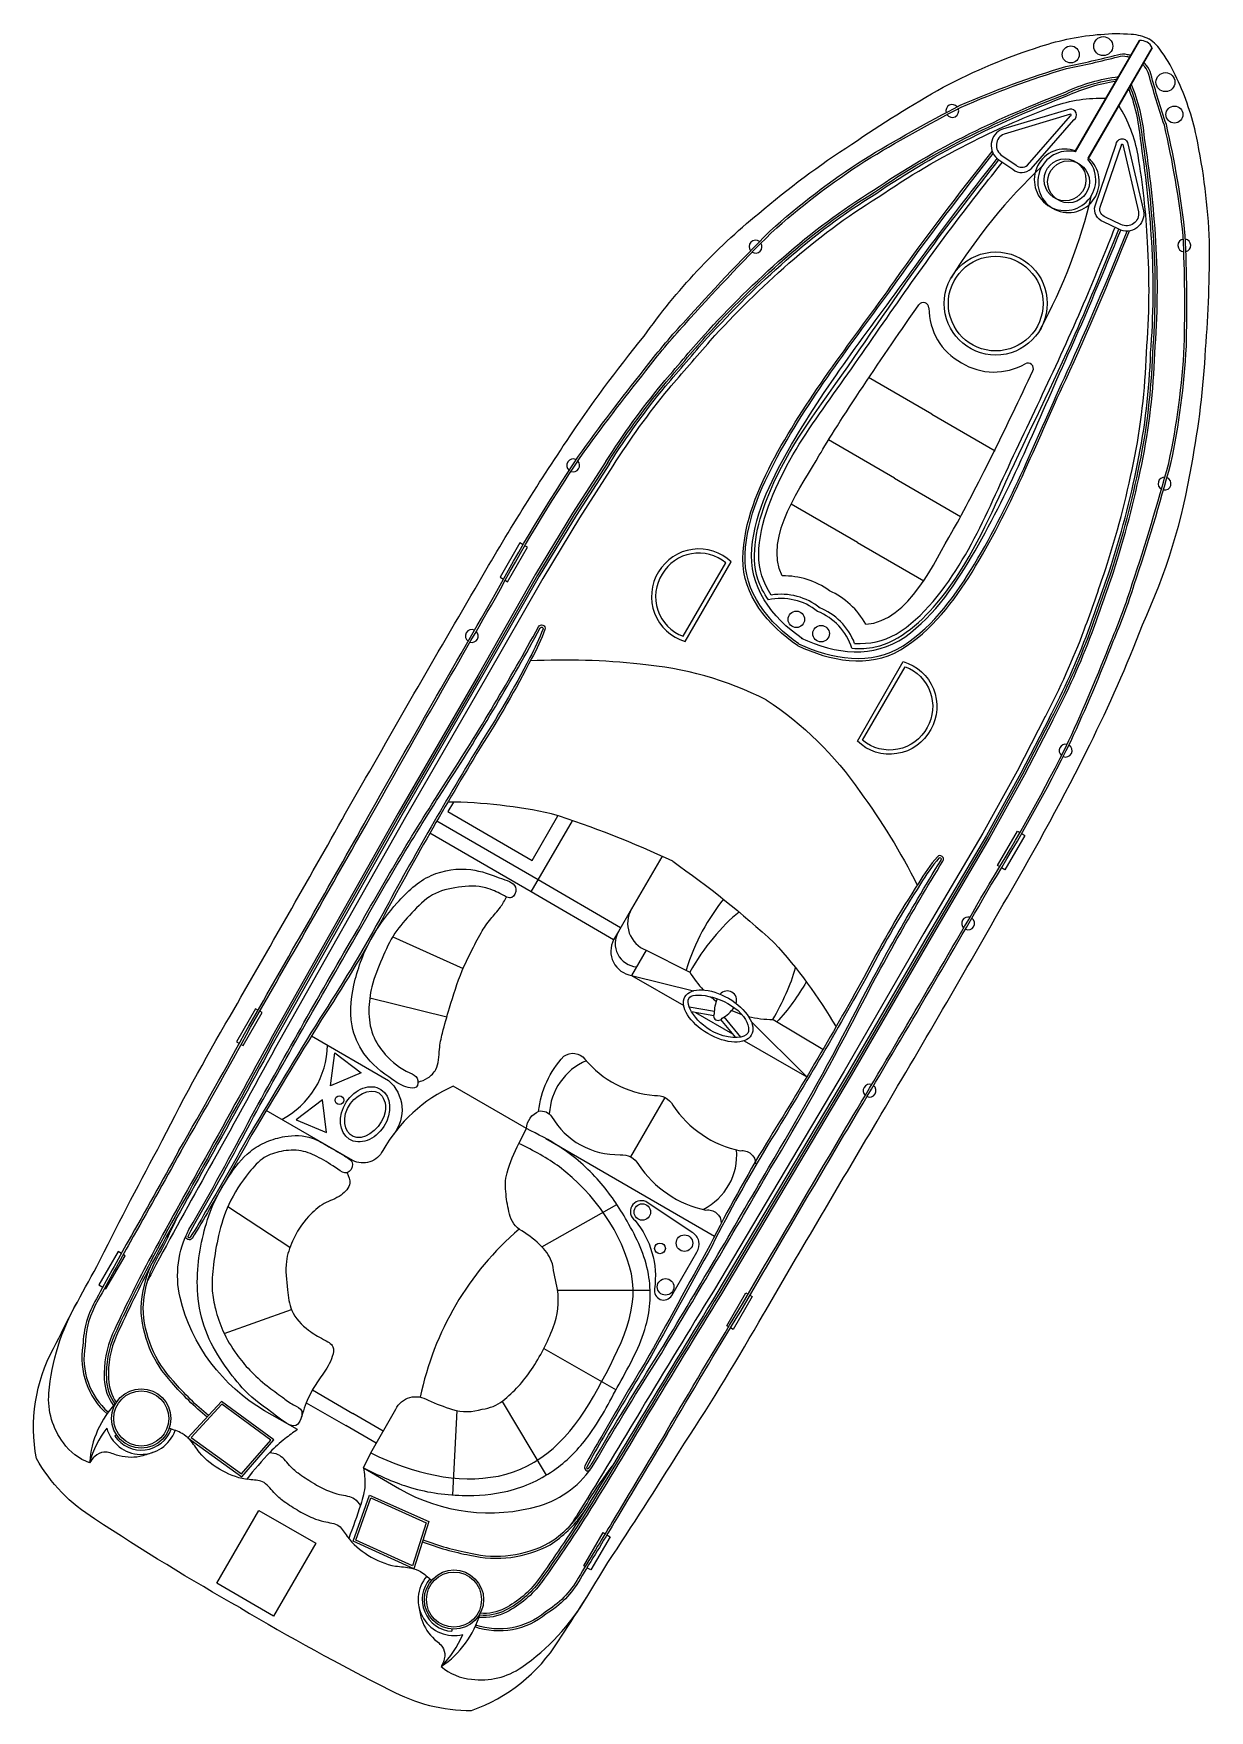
# Model space of a CAD drawing. Header units: metres. Extents: x 334693 to 340967, y 1773231 to 1777706.
# Drawn here: x 335674.8 to 335718.1, y 1775445.6 to 1775507.3 of the extents above; entities that cross this region are included whole.
import ezdxf

# ---------------------------------------------------------------- set-up
doc = ezdxf.new("R2010")
doc.units = ezdxf.units.M

msp = doc.modelspace()

# ---------------------------------------------------------------- linework, layer by layer
at = {"color": 32, "true_color": 0xcd6928}
for p, q in [((335707.849, 1775493.261), (335705.519, 1775494.61)), ((335707.849, 1775493.261), (335710.179, 1775491.911)), ((335706.482, 1775490.901), (335704.05, 1775492.309)), ((335706.482, 1775490.901), (335708.914, 1775489.492)), ((335705.115, 1775488.541), (335702.676, 1775489.953)), ((335705.115, 1775488.541), (335707.554, 1775487.128)), ((335693.111, 1775475.68), (335689.384, 1775477.838)), ((335693.369, 1775476.126), (335689.64, 1775478.285)), ((335688.018, 1775474.033), (335690.609, 1775472.865)), ((335697.344, 1775473.537), (335696.808, 1775472.612)), ((335696.808, 1775472.612), (335698.724, 1775471.502)), ((335696.808, 1775472.612), (335699.081, 1775472.046)), ((335687.174, 1775471.782), (335690.009, 1775471.084)), ((335699.862, 1775471.279), (335698.93, 1775471.446)), ((335699.834, 1775471.128), (335699.013, 1775471.275)), ((335699.162, 1775471.249), (335700.517, 1775470.463)), ((335700.195, 1775471.086), (335700.819, 1775470.343)), ((335700.077, 1775470.987), (335700.635, 1775470.324)), ((335701.208, 1775470.915), (335703.252, 1775468.879)), ((335700.955, 1775470.21), (335703.252, 1775468.879)), ((335696.777, 1775465.932), (335698.041, 1775468.114)), ((335693.649, 1775466.61), (335699.857, 1775463.014)), ((335681.956, 1775464.114), (335684.237, 1775462.612)), ((335693.506, 1775462.623), (335696.263, 1775464.184)), ((335694.089, 1775461.03), (335697.489, 1775461.037)), ((335681.82, 1775459.435), (335684.294, 1775460.319)), ((335693.576, 1775458.883), (335696.236, 1775457.367)), ((335684.837, 1775456.893), (335686.296, 1775456.048)), ((335685.063, 1775457.361), (335686.556, 1775456.497)), ((335692.039, 1775456.94), (335693.665, 1775454.224)), ((335687.67, 1775455.851), (335686.556, 1775456.497)), ((335690.383, 1775456.602), (335690.218, 1775453.5)), ((335677.859, 1775455.708), (335677.795, 1775455.665)), ((335687.413, 1775455.401), (335686.296, 1775456.048)), ((335690.199, 1775448.56), (335690.194, 1775448.484))]:
    msp.add_line(p, q, dxfattribs=at)
for points in [[(335682.412, 1775449.341, -0.01736), (335677.049, 1775452.621, -0.12634), (335674.91, 1775454.839, -0.172899), (335675.539, 1775458.889, -0.013884), (335677.134, 1775461.902, -0.008973), (335679.376, 1775466.225, -0.01509), (335682.034, 1775471.118, 0.002245), (335686.286, 1775478.575, -0.003342), (335691.046, 1775486.83, -0.016984), (335694.406, 1775492.253, -0.024546), (335697.266, 1775496.128, -0.067942), (335701.483, 1775500.64, -0.033948), (335704.909, 1775503.191, -0.022001), (335708.275, 1775505.286, -0.042872), (335711.865, 1775506.792, -0.059514), (335714.073, 1775507.231, -0.046364), (335715.187, 1775507.238, -0.104882), (335715.842, 1775507.062, -0.104882)], [(335682.412, 1775449.341, 0.01736), (335687.925, 1775446.322, 0.12634), (335690.913, 1775445.571, 0.172899), (335694.113, 1775448.131, 0.013884), (335695.933, 1775451.015, 0.008973), (335698.567, 1775455.11, 0.01509), (335701.488, 1775459.851, -0.002245), (335705.841, 1775467.249, 0.003342), (335710.632, 1775475.486, 0.016984), (335713.664, 1775481.099, 0.024546), (335715.603, 1775485.508, 0.067942), (335717.417, 1775491.411, 0.033948), (335717.925, 1775495.652, 0.022001), (335718.068, 1775499.615, 0.042872), (335717.587, 1775503.477, 0.059514), (335716.869, 1775505.611, 0.046364), (335716.321, 1775506.581, 0.104882), (335715.842, 1775507.062, 0.104882)], [(335680.153, 1775466.169, 0.006425), (335682.724, 1775470.748, 0.002217), (335686.968, 1775478.191, -0.003368), (335691.732, 1775486.528, -0.024633), (335694.857, 1775491.708, -0.015037), (335697.274, 1775494.897, -0.025439), (335698.704, 1775496.61, -0.013843), (335701.893, 1775499.987, -0.040266), (335705.349, 1775502.629, -0.016729), (335708.896, 1775504.62, -0.029739), (335712.788, 1775506.05, 0.01525), (335714.69, 1775506.481, -0.132389), (335715.045, 1775506.494, -0.028442), (335715.184, 1775506.462, -0.028442)], [(335680.219, 1775466.131, 0.006424), (335682.791, 1775470.71, 0.002217), (335687.035, 1775478.153, -0.003368), (335691.799, 1775486.49, -0.024633), (335694.92, 1775491.664, -0.015038), (335697.335, 1775494.849, -0.025461), (335698.761, 1775496.558, -0.013839), (335701.946, 1775499.931, -0.040238), (335705.39, 1775502.564, -0.016715), (335708.929, 1775504.551, -0.029693), (335712.807, 1775505.975, 0.015234), (335714.711, 1775506.407, -0.134036), (335715.03, 1775506.419, -0.024879), (335715.145, 1775506.393, -0.024879)], [(335698.132, 1775455.756, -0.006425), (335700.824, 1775460.265, -0.002217), (335705.168, 1775467.65, 0.003368), (335710.029, 1775475.931, 0.024633), (335712.967, 1775481.218, 0.015037), (335714.53, 1775484.902, 0.025439), (335715.304, 1775486.995, 0.013843), (335716.647, 1775491.441, 0.040266), (335717.219, 1775495.754, 0.016729), (335717.181, 1775499.822, 0.029739), (335716.484, 1775503.909, -0.01525), (335715.912, 1775505.773, 0.132389), (335715.747, 1775506.088, 0.028442), (335715.65, 1775506.193, 0.028442)], [(335695.863, 1775491.519, -0.031596), (335697.938, 1775494.38, -0.004928), (335699.474, 1775496.163, -0.02844), (335702.395, 1775499.039, -0.042875), (335705.707, 1775501.494, -0.035347), (335709.256, 1775503.579, -0.024093), (335712.762, 1775505.106, -0.079837), (335714.729, 1775505.675)], [(335695.928, 1775491.478, -0.031592), (335697.997, 1775494.331, -0.004926), (335699.532, 1775496.112, -0.028436), (335702.445, 1775498.981, -0.042895), (335705.749, 1775501.43, -0.035363), (335709.29, 1775503.51, -0.024111), (335712.792, 1775505.035, -0.077658), (335714.68, 1775505.592, -0.077658)], [(335698.066, 1775455.795, -0.006424), (335700.758, 1775460.304, -0.002217), (335705.102, 1775467.689, 0.003368), (335709.963, 1775475.97, 0.024633), (335712.898, 1775481.251, 0.015038), (335714.459, 1775484.931, 0.025461), (335715.231, 1775487.019, 0.013839), (335716.572, 1775491.46, 0.040238), (335717.142, 1775495.757, 0.016715), (335717.104, 1775499.816, 0.029693), (335716.41, 1775503.888, -0.015234), (335715.837, 1775505.754, 0.134036), (335715.689, 1775506.037, 0.024879), (335715.61, 1775506.124, 0.024879)], [(335695.993, 1775491.437, -0.031588), (335698.056, 1775494.282, -0.004924), (335699.589, 1775496.061, -0.028433), (335702.496, 1775498.924, -0.042917), (335705.791, 1775501.366, -0.035379), (335709.324, 1775503.442, -0.02413), (335712.822, 1775504.964, -0.075408), (335714.631, 1775505.508, -0.075408)], [(335712.167, 1775482.069, 0.031588), (335713.608, 1775485.275, 0.004924), (335714.388, 1775487.49, 0.028433), (335715.425, 1775491.436, 0.042917), (335715.903, 1775495.509, 0.035379), (335715.945, 1775499.607, 0.02413), (335715.526, 1775503.399, 0.075408), (335715.097, 1775505.238, 0.075408)], [(335712.235, 1775482.034, 0.031592), (335713.68, 1775485.248, 0.004926), (335714.461, 1775487.465, 0.028436), (335715.5, 1775491.42, 0.042895), (335715.98, 1775495.504, 0.035363), (335716.022, 1775499.611, 0.024111), (335715.602, 1775503.408, 0.077658), (335715.146, 1775505.322, 0.077658)], [(335712.302, 1775481.998, 0.031596), (335713.752, 1775485.222, 0.004928), (335714.534, 1775487.441, 0.02844), (335715.575, 1775491.405, 0.042875), (335716.057, 1775495.5, 0.035347), (335716.099, 1775499.616, 0.024093), (335715.678, 1775503.417, 0.079837), (335715.194, 1775505.406)], [(335696.123, 1775491.355, -0.031581), (335698.174, 1775494.184, -0.00492), (335699.703, 1775495.959, -0.028426), (335702.597, 1775498.809, -0.042959), (335705.875, 1775501.237, -0.035411), (335709.393, 1775503.304, -0.028829), (335712.327, 1775504.584, -0.092336), (335714.27, 1775504.884, -0.080328)], [(335710.325, 1775502.613), (335710.836, 1775502.265, 0.382221), (335711.509, 1775502.288), (335713.082, 1775504.085, 0.786544), (335712.926, 1775504.484), (335710.454, 1775503.744, 0.616464), (335710.325, 1775502.613, 3.844907)], [(335712.031, 1775482.141, 0.031581), (335713.464, 1775485.328, 0.00492), (335714.243, 1775487.538, 0.028426), (335715.274, 1775491.466, 0.042959), (335715.75, 1775495.517, 0.035411), (335715.792, 1775499.597, 0.028829), (335715.442, 1775502.78, 0.092336), (335714.735, 1775504.614, 0.080328)], [(335714.729, 1775500.062), (335714.173, 1775500.332, -0.382221), (335713.858, 1775500.928), (335714.634, 1775503.186, -0.786544), (335715.058, 1775503.249), (335715.646, 1775500.737, -0.616464), (335714.729, 1775500.062, -3.844907)], [(335695.863, 1775491.519), (335694.635, 1775489.613), (335693.274, 1775487.371), (335691.157, 1775483.661), (335688.216, 1775478.585), (335683.595, 1775470.39, -0.002601), (335681.131, 1775465.914, 0.004411), (335679.034, 1775462.109, 0.013009), (335677.713, 1775459.426, 0.113396), (335677.404, 1775457.761, 0.146005), (335677.742, 1775456.786, 1.595219)], [(335695.928, 1775491.477), (335694.7, 1775489.572), (335693.34, 1775487.332), (335691.223, 1775483.623), (335688.283, 1775478.547), (335683.662, 1775470.353, -0.002601), (335681.198, 1775465.876, 0.004411), (335679.102, 1775462.073, 0.013003), (335677.783, 1775459.395, 0.113337), (335677.481, 1775457.765, 0.144821), (335677.796, 1775456.845, 0.138987)], [(335695.992, 1775491.436), (335694.765, 1775489.532), (335693.406, 1775487.293), (335691.29, 1775483.585), (335688.35, 1775478.509), (335683.729, 1775470.316, -0.002601), (335681.265, 1775465.839, 0.00441), (335679.17, 1775462.037, 0.012997), (335677.853, 1775459.363, 0.113276), (335677.558, 1775457.768, 0.142458), (335677.85, 1775456.902, 0.142458)], [(335696.121, 1775491.353), (335694.895, 1775489.45), (335693.538, 1775487.215), (335691.423, 1775483.508), (335688.483, 1775478.433), (335683.863, 1775470.241, -0.002601), (335681.399, 1775465.764, 0.00441), (335679.305, 1775461.965, 0.002867), (335679.004, 1775461.383, 0.002867)], [(335698.776, 1775484.901), (335700.469, 1775487.823, 0.483063), (335697.802, 1775487.458, 0.50024), (335698.776, 1775484.901, 0.418424)], [(335684.509, 1775455.901), (335683.304, 1775456.599, -0.202722), (335680.192, 1775460.757, -0.178768), (335680.522, 1775463.258, 0.010028), (335682.826, 1775467.439, -0.005356), (335686.718, 1775474.289, -0.016605), (335689.997, 1775479.753, 0.018921), (335693.38, 1775485.433, -0.925873), (335693.621, 1775485.338, -0.041202), (335693.128, 1775484.266, -0.024461), (335691.234, 1775480.982, 0.012888), (335687.612, 1775474.641, -0.019359), (335685.398, 1775470.985, 0.002375), (335682.835, 1775466.757, -0.006386), (335681.279, 1775464.02, -0.013656), (335680.634, 1775462.937, -0.862706), (335680.414, 1775463.034, 0.648089)], [(335680.487, 1775463.009, -0.016488), (335680.589, 1775463.22, 0.010023), (335682.894, 1775467.403, -0.005356), (335686.785, 1775474.251, -0.016607), (335690.062, 1775479.711, 0.018921), (335693.447, 1775485.397, 0.01143), (335693.449, 1775485.4, -0.913283), (335693.548, 1775485.362, -0.041174), (335693.061, 1775484.302, -0.024478), (335691.169, 1775481.023, 0.012889), (335687.544, 1775474.678, -0.019362), (335685.334, 1775471.026, 0.002377), (335682.768, 1775466.795, -0.006391), (335681.213, 1775464.059, -0.013664), (335680.569, 1775462.978, 0.000701), (335680.569, 1775462.978, -0.819976), (335680.487, 1775463.009, -0.819976)], [(335701.761, 1775482.749, 0.096403), (335697.124, 1775484.058, 0.040538), (335693.085, 1775484.181, 1.92312)], [(335705.113, 1775481.231), (335706.805, 1775484.154, -0.483063), (335707.815, 1775481.658, -0.50024), (335705.113, 1775481.231, -0.418424)], [(335701.761, 1775482.749, -0.096403), (335705.203, 1775479.378, -0.040538), (335707.32, 1775475.936, -1.92312)], [(335712.03, 1775482.139), (335710.99, 1775480.129), (335709.726, 1775477.84), (335707.564, 1775474.16), (335704.624, 1775469.084), (335699.818, 1775461.001, 0.002601), (335697.16, 1775456.635, -0.00441), (335694.907, 1775452.929, -0.002867), (335694.552, 1775452.377, -0.002867)], [(335712.302, 1775481.998), (335711.261, 1775479.984), (335709.993, 1775477.688), (335707.829, 1775474.005), (335704.889, 1775468.929), (335700.08, 1775460.842, 0.002601), (335697.423, 1775456.478, -0.004411), (335695.167, 1775452.765, -0.013009), (335693.497, 1775450.284, -0.113396), (335692.207, 1775449.188, -0.146005), (335691.193, 1775448.996, -1.595219)], [(335712.234, 1775482.033), (335711.193, 1775480.02), (335709.926, 1775477.726), (335707.763, 1775474.044), (335704.823, 1775468.968), (335700.015, 1775460.882, 0.002601), (335697.357, 1775456.517, -0.004411), (335695.102, 1775452.806, -0.013003), (335693.435, 1775450.329, -0.113337), (335692.172, 1775449.256, -0.144821), (335691.217, 1775449.072, -0.138987)], [(335712.166, 1775482.068), (335711.125, 1775480.056), (335709.86, 1775477.764), (335707.696, 1775474.082), (335704.756, 1775469.006), (335699.949, 1775460.921, 0.002601), (335697.292, 1775456.556, -0.00441), (335695.037, 1775452.847, -0.012997), (335693.373, 1775450.374, -0.113276), (335692.136, 1775449.324, -0.142458), (335691.24, 1775449.147, -0.142458)], [(335698.32, 1775476.808, 0.033687), (335693.864, 1775478.555, 0.051879), (335690.049, 1775478.99, 1.92312)], [(335686.943, 1775454.491), (335688.263, 1775453.727, 0.202722), (335693.417, 1775453.097, 0.178768), (335695.423, 1775454.627, -0.010028), (335697.903, 1775458.707, 0.005356), (335701.908, 1775465.491, 0.016605), (335705.016, 1775471.055, -0.018921), (335708.26, 1775476.815, 0.925873), (335708.057, 1775476.977, 0.041202), (335707.372, 1775476.016, 0.024461), (335705.466, 1775472.739, -0.012888), (335701.769, 1775466.442, 0.019359), (335699.699, 1775462.702, -0.002375), (335697.307, 1775458.374, 0.006386), (335695.708, 1775455.664, 0.013656), (335695.089, 1775454.565, 0.862706), (335695.282, 1775454.422, -0.648089)], [(335695.225, 1775454.473, 0.016488), (335695.357, 1775454.667, -0.010023), (335697.838, 1775458.747, 0.005356), (335701.842, 1775465.53, 0.016607), (335704.948, 1775471.09, -0.018921), (335708.194, 1775476.855, -0.01143), (335708.196, 1775476.858, 0.913283), (335708.114, 1775476.925, 0.041174), (335707.437, 1775475.975, 0.024478), (335705.534, 1775472.703, -0.012889), (335701.835, 1775466.401, 0.019362), (335699.767, 1775462.667, -0.002377), (335697.373, 1775458.336, 0.006391), (335695.774, 1775455.625, 0.013664), (335695.157, 1775454.529, -0.000701), (335695.157, 1775454.529, 0.819976), (335695.225, 1775454.473, 0.819976)], [(335697.916, 1775476.974), (335696.804, 1775475.055, 0.462925), (335697.344, 1775473.537), (335698.948, 1775472.734)], [(335698.32, 1775476.808, -0.033687), (335702.052, 1775473.812, -0.051879), (335704.328, 1775470.72, -1.92312)], [(335696.804, 1775475.055), (335696.321, 1775474.222, 0.545737), (335696.988, 1775472.922, 0.282905)], [(335696.321, 1775474.222), (335696.147, 1775473.921, 0.516839), (335696.808, 1775472.612, 0.282905)], [(335685.032, 1775470.387), (335687.86, 1775468.749, -0.406088), (335688.042, 1775466.764)], [(335693.384, 1775467.61, -0.164009), (335694.315, 1775469.636, -0.407559), (335695.086, 1775469.536, 0.20466), (335697.652, 1775468.199, -0.28657), (335698.327, 1775467.836, 0.198759), (335700.805, 1775466.164, -0.45148), (335701.371, 1775465.678, -1.463971)], [(335692.942, 1775466.979), (335690.245, 1775468.541, 0.158322), (335687.651, 1775466.165, -0.417676), (335686.546, 1775465.8), (335683.366, 1775467.641)], [(335692.942, 1775466.979, -0.291269), (335693.398, 1775467.616, -0.299867), (335693.862, 1775467.422, 0.273478), (335696.388, 1775466.016, -0.28657), (335697.063, 1775465.653, 0.198759), (335699.541, 1775463.981, -0.45148), (335700.107, 1775463.496, -1.463971)], [(335686.943, 1775454.491), (335687.209, 1775455.045), (335688.128, 1775456.652, -0.448043), (335689.321, 1775456.981, 0.025561), (335690.215, 1775456.644, 0.15676), (335691.311, 1775456.659, 0.144288), (335692.072, 1775456.965, 0.079427), (335693.123, 1775458.109, 0.054179), (335693.923, 1775459.658, 0.127294), (335694.085, 1775461.058, -0.025195), (335693.899, 1775461.997, 0.112656), (335693.501, 1775462.629, 0.061652), (335692.772, 1775463.214, -0.222278), (335692.32, 1775463.833, -0.049109), (335692.189, 1775464.558, -0.09997), (335692.223, 1775465.347, -0.045992), (335692.664, 1775466.431), (335692.942, 1775466.979)], [(335680.153, 1775466.169, -0.002942), (335678.288, 1775462.839, 0.002013), (335677.114, 1775460.71, 0.130442), (335676.621, 1775458.996, 0.261246), (335677.507, 1775456.484, 0.209197)], [(335680.22, 1775466.132, -0.002941), (335678.355, 1775462.801, 0.002014), (335677.181, 1775460.672, 0.130992), (335676.698, 1775458.989, 0.261832), (335677.557, 1775456.541, 0.261832)], [(335681.24, 1775456.419, -0.043334), (335679.948, 1775457.686, -0.18333), (335678.835, 1775460.382, -0.123985), (335679.468, 1775462.437, 0.015377), (335680.133, 1775463.804)], [(335681.188, 1775456.362, -0.043195), (335679.891, 1775457.634, -0.183415), (335678.758, 1775460.383, -0.094511), (335679.157, 1775462.013)], [(335676.867, 1775454.685, -0.164393), (335675.905, 1775455.414, -0.188684), (335675.369, 1775457.244, -0.10758), (335676.405, 1775460.583)], [(335698.132, 1775455.756, 0.002942), (335696.171, 1775452.482, -0.002013), (335694.909, 1775450.404, -0.130442), (335693.667, 1775449.123, -0.261246), (335691.047, 1775448.641, -0.209197)], [(335698.066, 1775455.796, 0.002941), (335696.105, 1775452.521, -0.002014), (335694.842, 1775450.442, -0.130992), (335693.623, 1775449.186, -0.261832), (335691.072, 1775448.714, -0.261832)], [(335689.134, 1775451.847, 0.043334), (335690.875, 1775451.356, 0.18333), (335693.768, 1775451.733, 0.123985), (335695.235, 1775453.305, -0.015377), (335696.09, 1775454.562)], [(335689.11, 1775451.774, 0.043195), (335690.859, 1775451.281, 0.183415), (335693.807, 1775451.667, 0.094511), (335695.022, 1775452.824)], [(335689.806, 1775447.191, 0.164393), (335690.917, 1775446.72, 0.188684), (335692.77, 1775447.165, 0.10758), (335695.152, 1775449.725)]]:
    msp.add_lwpolyline(points, format="xyb", dxfattribs=at)
for points in [[(335715.496, 1775507), (335713.127, 1775502.91)], [(335713.145, 1775502.942), (335715.496, 1775507)], [(335715.961, 1775506.731), (335713.592, 1775502.64)], [(335713.61, 1775502.672), (335715.961, 1775506.731)], [(335692.814, 1775488.456), (335692.699, 1775488.522), (335691.966, 1775487.257), (335692.091, 1775487.185)], [(335692.157, 1775487.146), (335692.244, 1775487.096), (335692.977, 1775488.361), (335692.881, 1775488.417)], [(335690.249, 1775478.987), (335690.049, 1775478.641), (335693.151, 1775476.844), (335694.098, 1775478.48)], [(335696.147, 1775473.921), (335693.111, 1775475.68), (335694.63, 1775478.303)], [(335710.354, 1775476.607), (335710.266, 1775476.657), (335711, 1775477.923), (335711.096, 1775477.867)], [(335711.163, 1775477.829), (335711.278, 1775477.762), (335710.544, 1775476.496), (335710.42, 1775476.568)], [(335696.405, 1775474.367), (335693.369, 1775476.126)], [(335683.06, 1775471.332), (335682.974, 1775471.381), (335682.273, 1775470.171), (335682.376, 1775470.112)], [(335682.443, 1775470.073), (335682.51, 1775470.034), (335683.211, 1775471.244), (335683.127, 1775471.293)], [(335702.01, 1775470.989), (335703.849, 1775469.893)], [(335678.034, 1775462.38), (335677.914, 1775462.45), (335677.205, 1775461.226), (335677.35, 1775461.141)], [(335677.417, 1775461.103), (335677.462, 1775461.077), (335678.171, 1775462.301), (335678.1, 1775462.342)], [(335700.379, 1775459.685), (335700.312, 1775459.724), (335701.013, 1775460.934), (335701.097, 1775460.885)], [(335701.163, 1775460.847), (335701.249, 1775460.797), (335700.548, 1775459.587), (335700.445, 1775459.646)], [(335695.099, 1775450.862), (335695.054, 1775450.888), (335695.763, 1775452.112), (335695.834, 1775452.071)], [(335695.9, 1775452.032), (335696.02, 1775451.963), (335695.311, 1775450.739), (335695.165, 1775450.823)]]:
    msp.add_lwpolyline(points, dxfattribs=at)
for points in [[(335710.431, 1775502.773), (335710.952, 1775502.418, 0.383069), (335711.371, 1775502.422), (335712.96, 1775504.238, 0.853636), (335712.96, 1775504.294), (335710.515, 1775503.562, 0.613527)], [(335714.814, 1775500.234), (335714.248, 1775500.509, -0.383069), (335714.042, 1775500.875), (335714.827, 1775503.157, -0.853636), (335714.876, 1775503.184), (335715.457, 1775500.699, -0.613527)], [(335698.706, 1775485.086), (335700.273, 1775487.792, 0.460147), (335697.932, 1775487.378, 0.47706)], [(335705.308, 1775481.262), (335706.875, 1775483.968, -0.460147), (335707.681, 1775481.732, -0.47706)], [(335697.327, 1775464.289, 0.917705), (335696.936, 1775463.597, -0.209704), (335697.652, 1775461.086, 0.850912), (335698.285, 1775460.838), (335699.208, 1775462.432, 0.435659), (335699.036, 1775463.159)]]:
    msp.add_lwpolyline(points, format="xyb", close=True, dxfattribs=at)
for points in [[(335685.732, 1775468.554), (335685.887, 1775469.763), (335686.856, 1775469.024)], [(335685.434, 1775468.04), (335684.463, 1775467.304), (335685.586, 1775466.831)], [(335682.472, 1775454.167), (335683.645, 1775455.532), (335681.717, 1775456.94), (335680.485, 1775455.595)], [(335682.459, 1775454.271), (335683.532, 1775455.519), (335681.727, 1775456.837), (335680.6, 1775455.607)], [(335686.568, 1775451.795), (335687.168, 1775453.492), (335689.348, 1775452.52), (335688.795, 1775450.782)], [(335686.664, 1775451.836), (335687.212, 1775453.388), (335689.254, 1775452.478), (335688.748, 1775450.888)], [(335681.541, 1775450.249), (335683.095, 1775452.932), (335685.186, 1775451.721), (335683.632, 1775449.038)]]:
    msp.add_lwpolyline(points, close=True, dxfattribs=at)
for centre, radius in [((335712.964, 1775506.491), 0.313), ((335714.162, 1775506.797), 0.349), ((335716.449, 1775505.472), 0.349), ((335716.779, 1775504.281), 0.313), ((335712.755, 1775501.879), 0.771), ((335712.884, 1775501.805), 0.771), ((335710.205, 1775497.328), 1.896), ((335710.205, 1775497.328), 1.896), ((335710.205, 1775497.328), 1.743), ((335710.205, 1775497.328), 1.743), ((335702.869, 1775485.71), 0.305), ((335703.778, 1775485.184), 0.305), ((335686.058, 1775468.022), 0.163), ((335697.202, 1775463.907), 0.304), ((335698.752, 1775462.762), 0.304), ((335697.852, 1775462.569), 0.197), ((335698.058, 1775461.154), 0.304), ((335678.766, 1775456.312), 1.09), ((335678.766, 1775456.312), 1.013), ((335690.272, 1775449.648), 1.09), ((335690.272, 1775449.648), 1.013)]:
    msp.add_circle(centre, radius, dxfattribs=at)
for centre, radius, start, end in [((335715.544, 1775506.546), 0.456, 23.82867, 96.01396), ((335715.544, 1775506.546), 0.456, 23.82867, 96.01396), ((335708.606, 1775504.411), 0.237, 40.15174, 195.29379), ((335708.606, 1775504.411), 0.237, 213.93156, 21.51397), ((335712.755, 1775501.879), 1.132, 69.80529, 42.25484), ((335712.884, 1775501.805), 1.132, 77.58779, 50.03734), ((335725.706, 1775487.7), 20.143, 133.2487, 148.31951), ((335694.139, 1775505.983), 20.143, 331.52312, 346.59393), ((335701.367, 1775499.42), 0.237, 51.53716, 219.63283), ((335701.367, 1775499.42), 0.237, 238.26789, 32.9021), ((335717.143, 1775499.466), 0.237, 98.32865, 265.91107), ((335717.143, 1775499.466), 0.237, 284.54884, 79.69089), ((335707.543, 1775497.167), 0.202, 359.11592, 145.58366), ((335710.026, 1775497.158), 2.281, 179.86054, 241.66166), ((335710.146, 1775497.089), 2.281, 238.18097, 299.98208), ((335711.389, 1775494.939), 0.202, 334.25897, 120.72671), ((335694.658, 1775491.374), 0.237, 61.24088, 231.64746), ((335694.658, 1775491.374), 0.237, 250.30635, 42.58199), ((335716.417, 1775490.703), 0.237, 86.94052, 241.57474), ((335716.417, 1775490.703), 0.237, 260.20979, 68.30547), ((335702.393, 1775484.416), 2.894, 54.19483, 90.79717), ((335702.302, 1775484.332), 2.146, 51.20977, 102.41689), ((335702.302, 1775484.332), 2.3, 51.20977, 98.95952), ((335702.892, 1775484.127), 2.894, 29.04546, 65.64779), ((335702.864, 1775484.006), 2.146, 17.42573, 68.63286), ((335702.864, 1775484.006), 2.3, 20.8831, 68.63286), ((335690.928, 1775485.097), 0.237, 64.95141, 235.05053), ((335690.928, 1775485.097), 0.237, 253.71071, 46.29124), ((335712.776, 1775480.88), 0.237, 77.26064, 229.53627), ((335712.776, 1775480.88), 0.237, 248.19517, 58.60175), ((335709.188, 1775474.521), 0.237, 73.55139, 226.13192), ((335709.188, 1775474.521), 0.237, 244.7921, 54.89121), ((335702.003, 1775474.537), 3.548, 210.54629, 223.8973), ((335702.003, 1775474.537), 3.548, 229.87043, 234.11034), ((335701.089, 1775471.236), 1.241, 155.52383, 181.5167), ((335701.089, 1775471.236), 1.241, 146.03675, 146.30606), ((335700.326, 1775471.694), 0.347, 340.72361, 139.06918), ((335699.992, 1775471.12), 0.166, 149.92131, 329.92131), ((335699.547, 1775472.129), 1.241, 298.32593, 325.96602), ((335702.003, 1775474.537), 3.548, 244.8238, 251.16312), ((335699.547, 1775472.129), 1.241, 333.53656, 333.80588), ((335702.003, 1775474.537), 3.548, 255.35551, 270.11132), ((335682.495, 1775470.087), 3.124, 297.38987, 359.27735), ((335696.021, 1775467.409), 2.243, 113.12133, 177.32549), ((335705.565, 1775468.371), 0.237, 71.14332, 227.39245), ((335705.565, 1775468.371), 0.237, 246.01665, 52.51912), ((335698.435, 1775466.011), 2.243, 296.54576, 4.69325), ((335699.966, 1775454.832), 11.166, 130.82083, 168.29341), ((335680.376, 1775454.455), 3.517, 135.91698, 176.2526), ((335680.268, 1775453.791), 3.517, 142.04669, 165.27923), ((335678.766, 1775456.312), 1.32, 195.6939, 340.5955), ((335678.766, 1775456.312), 1.167, 213.64562, 340.5955), ((335690.272, 1775449.648), 1.32, 139.24713, 284.14873), ((335690.272, 1775449.648), 1.167, 139.24713, 266.19701), ((335687.86, 1775450.121), 3.517, 303.59003, 343.92565), ((335687.338, 1775449.697), 3.517, 314.5634, 337.79593)]:
    msp.add_arc(centre, radius, start, end, dxfattribs=at)
for start_param, end_param in [(0.830012, 1.576846), (4.712389, 5.232342)]:
    msp.add_ellipse((335700.485, 1775471.872), major_axis=(2.077, 3.585), ratio=0.425319, start_param=start_param, end_param=end_param, dxfattribs=at)
for centre, major_axis, ratio in [((335699.992, 1775471.12), (1.22, -0.707), 0.533092), ((335687, 1775467.502), (0.585, 0.914), 0.758117)]:
    msp.add_ellipse(centre, major_axis=major_axis, ratio=ratio, dxfattribs=at)
for points, knots in [([(335702.915, 1775484.742), (335701.835, 1775485.495), (335700.877, 1775486.596), (335700.925, 1775489.295), (335701.485, 1775490.58), (335703.363, 1775494.043), (335704.977, 1775496.016), (335707.618, 1775499.766), (335708.816, 1775501.321), (335710.077, 1775502.924)], [0, 0, 0, 0, 0.0462196, 0.0462196, 0.0924392, 0.0924392, 0.1947325, 0.1947325, 0.2709084, 0.2709084, 0.2709084, 0.2709084]), ([(335702.959, 1775484.805), (335701.847, 1775485.58), (335700.915, 1775486.727), (335701.052, 1775489.483), (335701.663, 1775490.776), (335703.592, 1775494.23), (335705.2, 1775496.218), (335707.792, 1775499.865), (335708.921, 1775501.33), (335710.112, 1775502.845)], [0, 0, 0, 0, 0.0480884, 0.0480884, 0.0961768, 0.0961768, 0.1985377, 0.1985377, 0.2704106, 0.2704106, 0.2704106, 0.2704106]), ([(335703.091, 1775484.994), (335701.955, 1775485.785), (335701.099, 1775486.933), (335701.36, 1775489.704), (335702.031, 1775491.001), (335704.05, 1775494.477), (335705.681, 1775496.529), (335708.219, 1775500.042), (335709.237, 1775501.36), (335710.26, 1775502.664)], [0, 0, 0, 0, 0.0508337, 0.0508337, 0.1016674, 0.1016674, 0.2060328, 0.2060328, 0.2709084, 0.2709084, 0.2709084, 0.2709084]), ([(335701.84, 1775486.428), (335701.673, 1775486.67), (335701.092, 1775487.765), (335701.831, 1775490.985), (335704.56, 1775494.632), (335707.37, 1775498.855), (335709.463, 1775501.523), (335710.32, 1775502.616)], [0.0234044, 0.0234044, 0.0234044, 0.0234044, 0.0350942, 0.0739111, 0.138251, 0.2165713, 0.2709084, 0.2709084, 0.2709084, 0.2709084]), ([(335701.944, 1775486.603), (335701.653, 1775487.059), (335701.475, 1775487.547), (335701.499, 1775489.256), (335702.044, 1775490.516), (335703.223, 1775492.619), (335703.938, 1775493.571), (335706.026, 1775496.533), (335707.386, 1775498.562), (335709.381, 1775501.17), (335709.91, 1775501.845), (335710.441, 1775502.521)], [0.0248254, 0.0248254, 0.0248254, 0.0248254, 0.0474598, 0.0474598, 0.0949196, 0.0949196, 0.1423794, 0.1423794, 0.237299, 0.237299, 0.2709084, 0.2709084, 0.2709084, 0.2709084]), ([(335703.046, 1775485.02), (335704.298, 1775484.429), (335705.72, 1775484.257), (335707.993, 1775485.862), (335708.784, 1775487.09), (335710.794, 1775490.571), (335711.762, 1775493.006), (335713.547, 1775496.956), (335714.183, 1775498.495), (335714.805, 1775500.031)], [0, 0, 0, 0, 0.0508337, 0.0508337, 0.1016674, 0.1016674, 0.2060328, 0.2060328, 0.2709084, 0.2709084, 0.2709084, 0.2709084]), ([(335704.912, 1775484.649), (335705.205, 1775484.624), (335706.444, 1775484.665), (335708.869, 1775486.908), (335710.676, 1775491.09), (335712.94, 1775495.629), (335714.213, 1775498.772), (335714.734, 1775500.059)], [0.0234044, 0.0234044, 0.0234044, 0.0234044, 0.0350942, 0.0739111, 0.138251, 0.2165713, 0.2709084, 0.2709084, 0.2709084, 0.2709084]), ([(335705.013, 1775484.826), (335705.553, 1775484.8), (335706.064, 1775484.889), (335707.535, 1775485.76), (335708.357, 1775486.859), (335709.594, 1775488.929), (335710.064, 1775490.023), (335711.594, 1775493.308), (335712.677, 1775495.497), (335713.947, 1775498.525), (335714.269, 1775499.321), (335714.592, 1775500.117)], [0.0248254, 0.0248254, 0.0248254, 0.0248254, 0.0474598, 0.0474598, 0.0949196, 0.0949196, 0.1423794, 0.1423794, 0.237299, 0.237299, 0.2709084, 0.2709084, 0.2709084, 0.2709084]), ([(335702.915, 1775484.742), (335704.106, 1775484.18), (335705.537, 1775483.896), (335707.855, 1775485.282), (335708.69, 1775486.407), (335710.76, 1775489.759), (335711.668, 1775492.14), (335713.606, 1775496.298), (335714.359, 1775498.111), (335715.122, 1775500.001)], [0, 0, 0, 0, 0.0462196, 0.0462196, 0.0924392, 0.0924392, 0.1947325, 0.1947325, 0.2709084, 0.2709084, 0.2709084, 0.2709084]), ([(335702.948, 1775484.812), (335704.174, 1775484.233), (335705.632, 1775483.995), (335707.955, 1775485.485), (335708.772, 1775486.659), (335710.808, 1775490.051), (335711.732, 1775492.435), (335713.606, 1775496.498), (335714.315, 1775498.206), (335715.036, 1775499.993)], [0, 0, 0, 0, 0.0480884, 0.0480884, 0.0961768, 0.0961768, 0.1985377, 0.1985377, 0.2704106, 0.2704106, 0.2704106, 0.2704106]), ([(335702.352, 1775487.31), (335701.636, 1775488.74), (335703.133, 1775490.717), (335704.344, 1775492.859), (335706.153, 1775495.539), (335707.38, 1775497.285)], [0.0313661, 0.0313661, 0.0313661, 0.0313661, 0.1084744, 0.1084744, 0.1920729, 0.1920729, 0.1920729, 0.1920729]), ([(335705.423, 1775485.532), (335707.02, 1775485.623), (335707.99, 1775487.904), (335709.245, 1775490.021), (335710.67, 1775492.923), (335711.573, 1775494.856)], [0.0313661, 0.0313661, 0.0313661, 0.0313661, 0.1084744, 0.1084744, 0.1920729, 0.1920729, 0.1920729, 0.1920729]), ([(335701.08, 1775470.49), (335701.16, 1775470.628), (335701.099, 1775470.914), (335700.315, 1775471.778), (335699.182, 1775472.033), (335698.714, 1775471.578), (335699.195, 1775470.786), (335700.507, 1775470.24), (335700.977, 1775470.312), (335701.08, 1775470.49)], [0, 0, 0, 0, 1.031451, 1.031451, 2.992455, 2.992455, 4.95346, 4.95346, 6.283185, 6.283185, 6.283185, 6.283185]), ([(335687.502, 1775468.287), (335687.199, 1775468.482), (335686.592, 1775468.223), (335686.118, 1775467.212), (335686.316, 1775466.694), (335687.089, 1775466.595), (335687.656, 1775467.079), (335687.791, 1775467.905), (335687.686, 1775468.17), (335687.502, 1775468.287)], [0, 0, 0, 0, 1.743273, 1.743273, 3.486547, 3.486547, 5.22982, 5.22982, 6.283185, 6.283185, 6.283185, 6.283185]), ([(335687.209, 1775455.045), (335688.793, 1775454.284), (335690.384, 1775453.895), (335693.428, 1775454.496), (335694.577, 1775455.631), (335696.234, 1775458.618), (335697.114, 1775460.175), (335696.488, 1775463.079), (335695.433, 1775464.611), (335693.707, 1775465.896), (335693.208, 1775466.155), (335692.664, 1775466.431)], [0, 0, 0, 0, 0.0684102, 0.0684102, 0.1368204, 0.1368204, 0.2052306, 0.2052306, 0.2736407, 0.2736407, 0.2974604, 0.2974604, 0.2974604, 0.2974604]), ([(335685.076, 1775453.942), (335684.891, 1775454.054), (335684.58, 1775454.24), (335684.176, 1775454.602), (335683.898, 1775455.004), (335683.596, 1775455.037), (335683.481, 1775455.045)], [0, 0, 0, 0, 0.00840925, 0.01405459, 0.02148076, 0.02583256, 0.02583256, 0.02583256, 0.02583256]), ([(335685.076, 1775453.942), (335685.265, 1775453.837), (335685.581, 1775453.66), (335686.097, 1775453.49), (335686.583, 1775453.448), (335686.763, 1775453.203), (335686.827, 1775453.107)], [0, 0, 0, 0, 0.00840925, 0.01405459, 0.02148076, 0.02583256, 0.02583256, 0.02583256, 0.02583256])]:
    msp.add_open_spline(points, degree=3, knots=knots, dxfattribs=at)
for points in [[(335691.764, 1775475.72), (335692.032, 1775475.59), (335692.395, 1775475.473), (335692.553, 1775475.788), (335692.062, 1775476.16), (335690.893, 1775476.504), (335689.435, 1775476.287), (335688.186, 1775475.281), (335687.307, 1775474.099), (335686.64, 1775472.467), (335686.527, 1775470.762), (335686.956, 1775469.743), (335688.018, 1775468.773), (335688.582, 1775468.489), (335688.881, 1775468.503), (335688.921, 1775468.828), (335688.65, 1775469.022), (335687.745, 1775469.703), (335687.289, 1775470.425), (335687.142, 1775471.322), (335687.253, 1775472.196), (335687.624, 1775473.231), (335688.101, 1775474.163), (335688.72, 1775474.909), (335689.48, 1775475.573), (335690.433, 1775475.854), (335691.441, 1775475.833), (335691.764, 1775475.72)], [(335688.95, 1775468.684), (335689.312, 1775468.839), (335689.6, 1775469.148), (335689.738, 1775469.891), (335689.846, 1775470.487), (335690.108, 1775471.414), (335690.576, 1775472.789), (335690.902, 1775473.478), (335691.271, 1775474.179), (335691.622, 1775474.689), (335691.981, 1775475.121), (335692.205, 1775475.496)], [(335686.339, 1775465.348), (335686.44, 1775464.966), (335686.118, 1775464.529), (335685.499, 1775464.217), (335684.923, 1775463.742), (335684.331, 1775462.838), (335684.105, 1775462.09), (335684.148, 1775461.049), (335684.307, 1775460.287), (335684.925, 1775459.56), (335685.468, 1775459.222), (335685.818, 1775458.95), (335685.796, 1775458.593), (335685.442, 1775457.943), (335684.766, 1775456.694), (335684.454, 1775456.054), (335683.744, 1775456.401), (335682.577, 1775457.339), (335681.854, 1775458.242), (335681.199, 1775459.384), (335680.864, 1775460.715), (335680.856, 1775461.939), (335681.051, 1775463.074), (335681.405, 1775464.163), (335681.989, 1775465.211), (335682.78, 1775466.139), (335683.374, 1775466.487), (335684.045, 1775466.684), (335685.055, 1775466.625), (335685.595, 1775466.35), (335686.241, 1775465.974), (335686.54, 1775465.663), (335686.339, 1775465.348), (335686, 1775465.479), (335685.309, 1775465.906), (335684.651, 1775466.158), (335683.911, 1775466.135), (335683.294, 1775465.91), (335682.741, 1775465.372), (335681.986, 1775464.18), (335681.613, 1775463.048), (335681.421, 1775461.959), (335681.38, 1775461.012), (335681.494, 1775460.341), (335681.772, 1775459.537), (335682.282, 1775458.664), (335682.757, 1775458.089), (335683.393, 1775457.513), (335683.958, 1775457.093), (335684.369, 1775456.812), (335684.669, 1775456.584), (335684.655, 1775456.351)], [(335686.943, 1775454.491), (335688.556, 1775453.807), (335690.574, 1775453.483), (335692.256, 1775453.644), (335694.03, 1775454.467), (335695.197, 1775455.642), (335696.348, 1775457.573), (335697.336, 1775459.727), (335697.428, 1775461.621), (335696.643, 1775463.569), (335695.614, 1775465.041), (335694.17, 1775466.3), (335692.942, 1775466.979)], [(335684.499, 1775452.946), (335683.959, 1775453.298), (335683.639, 1775453.591), (335683.226, 1775453.984), (335682.738, 1775454.061), (335681.761, 1775454.382), (335680.909, 1775455.06), (335680.551, 1775455.533), (335680.272, 1775455.756), (335679.794, 1775455.947)], [(335684.509, 1775455.901), (335684.054, 1775455.568), (335683.51, 1775455.077), (335682.643, 1775454.073)], [(335679.179, 1775455.058), (335678.708, 1775454.911), (335677.853, 1775454.968), (335677.394, 1775455.077), (335677.052, 1775454.919), (335676.867, 1775454.685)], [(335686.943, 1775454.491), (335686.995, 1775453.864), (335686.84, 1775453.149), (335686.401, 1775451.897)], [(335684.499, 1775452.946), (335685.074, 1775452.652), (335685.487, 1775452.521), (335686.033, 1775452.358), (335686.343, 1775451.974), (335687.108, 1775451.286), (335688.119, 1775450.884), (335688.708, 1775450.808), (335689.04, 1775450.677), (335689.444, 1775450.358)], [(335688.978, 1775449.382), (335689.086, 1775448.901), (335689.56, 1775448.187), (335689.883, 1775447.843), (335689.917, 1775447.468), (335689.806, 1775447.191)]]:
    msp.add_spline(points, degree=3, dxfattribs=at)
for points in [[(335700.186, 1775475.413), (335699.631, 1775474.714), (335699.125, 1775473.841), (335698.815, 1775472.81)], [(335703.233, 1775472.375), (335702.944, 1775471.866), (335702.583, 1775471.359), (335702.136, 1775470.887)]]:
    msp.add_open_spline(points, degree=3, dxfattribs=at)

doc.saveas('drawing.dxf')
